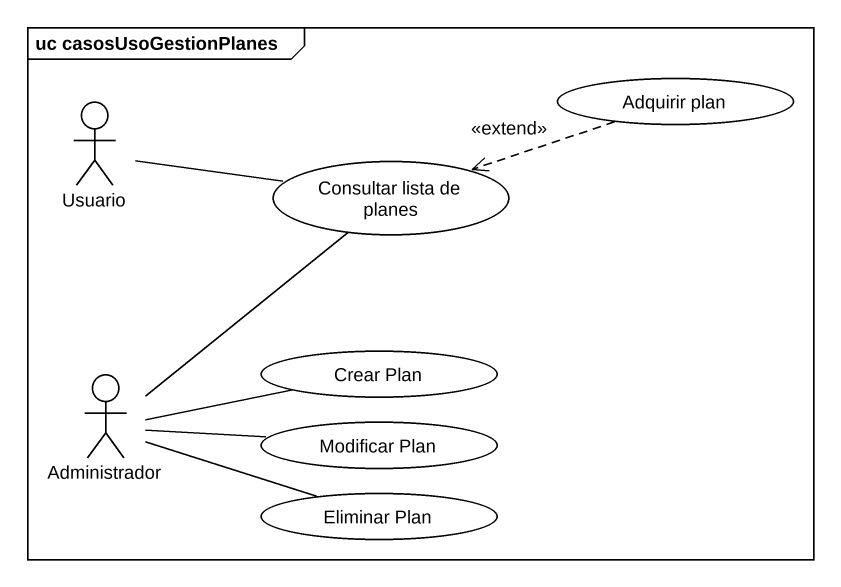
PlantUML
@startuml
mainframe uc casosUsoGestionPlanes
actor Usuario
usecase "Adquirir plan" as Adquirir_plan
usecase "Consultar lista de planes" as Consultar_lista_de_planes
actor Administrador
usecase "Crear Plan" as Crear_Plan
usecase "Eliminar Plan" as Eliminar_Plan
usecase "Modificar Plan" as Modificar_Plan
Adquirir_plan .left.> Consultar_lista_de_planes : <<extend>>
Consultar_lista_de_planes -left- Usuario
Consultar_lista_de_planes -- Administrador
Crear_Plan -left- Administrador
Eliminar_Plan -left- Administrador
Modificar_Plan -left- Administrador
@enduml
